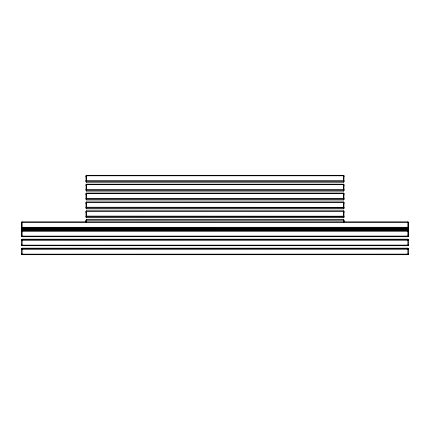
<?xml version="1.0" encoding="UTF-8"?>
<svg xmlns="http://www.w3.org/2000/svg" width="430" height="430" viewBox="0 0 430 430"><rect width="100%" height="100%" fill="white"/><g stroke="black" fill="none" stroke-linecap="round" stroke-linejoin="round"><path stroke-width="0.64" d="M22.14 227.287L408.317 227.271L407.968 227.255M22.14 236.156L408.108 236.124L408.5 236.07L408.419 222.466M22.14 245.154L407.946 245.121L408.5 245.068L408.5 239.822A0.645 0.645 0 0 0 407.855 239.182L22.145 239.182A0.645 0.645 0 0 0 21.5 239.822L21.5 245.068L22.145 245.121L21.586 245.095M22.14 254.151L407.946 254.119L408.5 254.06L408.5 248.82A0.645 0.645 0 0 0 407.855 248.174L22.145 248.174A0.645 0.645 0 0 0 21.5 248.82L21.5 254.06L22.145 254.119L21.586 254.087M86.64 216.107L344 216.199A0.645 0.634 0 0 1 343.355 216.833L86.645 216.833A0.645 0.634 0 0 1 86 216.199L86.645 216.08L86.086 216.139M21.586 240.273L22.032 240.3L21.5 240.246A0.645 0.645 0 0 1 22.145 239.607L407.855 239.607A0.645 0.645 0 0 1 408.5 240.246L22.113 240.295M21.586 249.271L22.032 249.298L21.5 249.244A0.645 0.645 0 0 1 22.145 248.599L407.855 248.599A0.645 0.645 0 0 1 408.5 249.244L22.145 249.298M86.618 180.595L344 180.691A0.645 0.634 0 0 1 343.355 181.326L86.645 181.326A0.645 0.634 0 0 1 86 180.691L86.645 180.573L86.086 180.632M86.618 189.469L344 189.571A0.645 0.634 0 0 1 343.355 190.205L86.645 190.205A0.645 0.634 0 0 1 86 189.571L86.645 189.453L86.086 189.512M86.618 198.343L344 198.445A0.645 0.634 0 0 1 343.355 199.079L86.645 199.079A0.645 0.634 0 0 1 86 198.445L86.645 198.327L86.086 198.386M86.618 207.222L344 207.319A0.645 0.634 0 0 1 343.355 207.953L86.645 207.953A0.645 0.634 0 0 1 86 207.319L86.645 207.201L86.086 207.26M343.93 181.637L344 175.94L343.366 175.789L86.629 175.789M343.962 190.501L344 184.814L343.425 184.696L86.645 184.696M343.941 199.386L344 193.688L343.425 193.57L86.645 193.57M343.93 208.265L344 202.568L343.425 202.449L86.645 202.449M343.93 217.139L344 211.442L343.425 211.323L86.645 211.323M344 222.1L344 220.316L343.355 220.198L86.645 220.198M407.882 249.282L408.414 249.271M343.382 184.68L343.769 184.723M343.382 193.554L343.914 193.629M343.382 202.433L343.914 202.508M343.382 211.307L343.914 211.383M343.382 220.181L343.914 220.257M407.882 240.284L408.414 240.273M343.377 175.795L343.914 175.881M344 181.584L343.989 181.605A0.645 0.634 0 0 1 343.355 182.218L86.645 182.218A0.645 0.634 0 0 1 86 181.584L86 175.94L86.505 175.822L86.086 175.881M344 190.458L343.989 190.479A0.645 0.634 0 0 1 343.355 191.092L86.645 191.092A0.645 0.634 0 0 1 86 190.458L86.183 184.733M344 199.337L343.989 199.353A0.645 0.634 0 0 1 343.355 199.971L86.645 199.971A0.645 0.634 0 0 1 86 199.337L86.011 193.672A0.645 0.634 0 0 1 86.645 193.054L343.355 193.054A0.645 0.634 0 0 1 344 193.688M344 208.211L343.989 208.233A0.645 0.634 0 0 1 343.355 208.846L86.645 208.846A0.645 0.634 0 0 1 86 208.211L86.011 202.546A0.645 0.634 0 0 1 86.645 201.933L343.355 201.933A0.645 0.634 0 0 1 344 202.568M344 217.085L343.989 217.107A0.645 0.634 0 0 1 343.355 217.72L86.645 217.72A0.645 0.634 0 0 1 86 217.085L86.011 211.42A0.645 0.634 0 0 1 86.645 210.807L343.355 210.807A0.645 0.634 0 0 1 344 211.442M86 222.1L86.011 220.3A0.645 0.634 0 0 1 86.645 219.682L343.355 219.682A0.645 0.634 0 0 1 344 220.316M408.5 236.07A0.645 0.645 0 0 1 407.855 236.715L22.145 236.715A0.645 0.645 0 0 1 21.5 236.07L21.5 222.493L21.914 222.439L408.285 222.45A0.645 0.645 0 0 1 408.5 222.917L408.419 222.944M408.269 227.561A0.645 0.645 0 0 1 408.5 228.05L408.5 228.104A0.645 0.645 0 0 1 407.855 228.749L22.145 228.749A0.645 0.645 0 0 1 21.5 228.104L21.511 228.045A0.645 0.645 0 0 1 21.731 227.561M86.011 193.672L86.505 193.575L86.086 193.629M86.011 202.546L86.505 202.449L86.086 202.508M86.011 211.42L86.505 211.329L86.086 211.383M86.011 220.3L86.505 220.203L86.07 220.262M343.93 185.76L344 185.706A0.645 0.634 0 0 0 343.769 185.217M343.93 194.634L344 194.58A0.645 0.634 0 0 0 343.769 194.097M343.93 203.508L344 203.454A0.645 0.634 0 0 0 343.769 202.971M343.93 212.388L344 212.334A0.645 0.634 0 0 0 343.769 211.845M343.93 221.262L344 221.208A0.645 0.634 0 0 0 343.769 220.724M407.887 231.302L408.489 231.259L22.118 231.297M343.941 176.88L344 176.827A0.645 0.634 0 0 0 343.769 176.343M407.887 222.428L408.269 222.45M21.586 223.256L21.511 223.277A0.645 0.645 0 0 1 21.731 222.794M21.586 224.051L21.511 224.073A0.645 0.645 0 0 1 21.731 223.589M21.586 225.331L21.5 225.298A0.645 0.645 0 0 1 21.731 224.809L21.511 224.863A0.645 0.645 0 0 1 21.731 224.385M21.586 226.916L21.5 226.889A0.645 0.645 0 0 1 21.731 226.395L21.5 226.465A0.645 0.645 0 0 1 21.731 225.97M21.651 227.223L21.511 227.25A0.645 0.645 0 0 1 21.731 226.766M21.586 229.663L22.032 229.636L21.511 229.684A0.645 0.645 0 0 0 22.145 230.335M21.586 230.458L21.5 230.491A0.645 0.645 0 0 0 21.731 230.98L21.715 230.958M21.586 232.049L21.511 232.066A0.645 0.645 0 0 0 21.731 232.571M21.586 232.845L21.511 232.861A0.645 0.645 0 0 0 21.731 233.366L21.715 233.339M408.419 223.74L408.5 223.713A0.645 0.645 0 0 0 408.269 223.218M408.419 224.535L408.5 224.508A0.645 0.645 0 0 0 408.269 224.014M408.419 225.331L408.5 225.298A0.645 0.645 0 0 0 408.269 224.809L408.5 224.874A0.645 0.645 0 0 0 408.269 224.385M408.419 226.916L408.5 226.889A0.645 0.645 0 0 0 408.269 226.395L408.5 226.465A0.645 0.645 0 0 0 408.269 225.97M21.731 227.986A0.645 0.645 0 0 0 21.5 228.48A0.645 0.645 0 0 0 22.145 229.174L407.855 229.174A0.645 0.645 0 0 0 408.5 228.529L408.489 228.486A0.645 0.645 0 0 0 408.269 227.986M408.419 230.147L408.5 230.12A0.645 0.645 0 0 1 408.151 230.69M408.317 230.953L408.5 230.915A0.645 0.645 0 0 1 408.269 231.404M408.419 231.738L408.5 231.711A0.645 0.645 0 0 1 408.269 232.2M408.419 232.533L408.5 232.501A0.645 0.645 0 0 1 408.269 232.995M408.419 233.323L408.5 233.297A0.645 0.645 0 0 1 408.269 233.791M21.586 230.802L21.5 230.829A0.645 0.645 0 0 1 22.145 230.184L407.855 230.184A0.645 0.645 0 0 1 408.5 230.829L408.419 230.802M21.586 235.619L21.511 235.64A0.645 0.645 0 0 0 21.731 236.14M21.586 244.616L21.511 244.632A0.645 0.645 0 0 0 21.731 245.138M21.586 253.609L21.511 253.63A0.645 0.645 0 0 0 21.731 254.13M99.459 229.04L99.094 228.91L100.287 229.013M99.126 228.905C101.835 229.056 98.481 228.378 100.152 229.233M212.253 228.894L211.151 228.948L212.372 229.007M86.086 184.755L86.505 184.701L86.215 184.728M99.26 229.212L100.152 229.212M211.329 229.212L212.221 229.212M211.178 229.007L212.296 228.83L212.028 228.862M211.237 229.018L212.06 228.937L211.952 229.281M211.426 228.814C212.302 229.351 211.904 228.996 211.522 228.862M99.249 229.029L99.964 228.808M21.581 226.121L21.5 226.094A0.645 0.645 0 0 1 21.731 225.605L21.511 225.659A0.645 0.645 0 0 1 21.731 225.175M21.581 233.641L21.511 233.657A0.645 0.645 0 0 0 21.731 234.156L21.715 234.135M408.43 226.121L408.5 226.094A0.645 0.645 0 0 0 408.269 225.605L408.5 225.669A0.645 0.645 0 0 0 408.269 225.175M408.43 234.119L408.5 234.092A0.645 0.645 0 0 1 408.269 234.587M99.126 228.964C101.233 228.378 98.615 229.324 100.077 229.244M99.706 229.281C99.857 227.76 99.653 229.599 99.609 229.281M212.151 229.195L211.49 228.98M21.597 227.228L21.511 227.303A0.645 0.645 0 0 0 22.145 227.954L407.855 227.954A0.645 0.645 0 0 0 408.5 227.309L408.366 227.223M408.403 230.942L408.269 230.958A0.645 0.645 0 0 0 408.5 230.491L408.419 230.458M99.357 228.814L99.583 228.873M21.586 222.466L22.145 222.434M408.414 236.097L407.887 236.129M408.414 245.095L407.855 245.121M408.414 254.087L407.855 254.119M99.873 228.921L99.427 228.937L99.894 228.986M211.662 229.228C211.716 229.109 211.888 228.738 211.872 228.986M211.404 229.195L212.028 228.808M21.715 227.217L21.731 227.217A0.645 0.645 0 0 0 22.145 228.378L407.855 228.378A0.645 0.645 0 0 0 408.269 227.244L408.317 227.217M211.297 228.948L211.829 228.916M408.317 234.13L408.269 234.135A0.645 0.645 0 0 0 408.5 233.667L408.43 233.641M99.497 229.04L99.76 228.825M99.862 228.83L99.728 228.916M99.282 228.943L99.792 228.986M211.721 229.26C211.528 228.303 212.183 229.029 211.684 228.755M211.71 228.873L211.415 228.943L211.678 229.045M99.448 228.937L99.561 229.281M100.082 229.195L99.583 229.045M99.583 228.932L99.873 228.986M86 175.94A0.645 0.634 0 0 1 86.645 175.306L343.355 175.306A0.645 0.634 0 0 1 344 175.94M86 184.814A0.645 0.634 0 0 1 86.645 184.18L343.355 184.18A0.645 0.634 0 0 1 344 184.814M21.5 222.493A0.645 0.645 0 0 1 22.145 221.848L407.855 221.848A0.645 0.645 0 0 1 408.5 222.493M21.731 228.835A0.645 0.645 0 0 0 22.145 229.969L407.855 229.969A0.645 0.645 0 0 0 408.269 228.835L408.349 228.862M22.145 230.609L407.855 230.609M22.145 236.29L407.855 236.29M21.5 245.068A0.645 0.645 0 0 0 22.145 245.707L407.855 245.707A0.645 0.645 0 0 0 408.5 245.068M21.5 254.06A0.645 0.645 0 0 0 22.145 254.705L407.855 254.705A0.645 0.645 0 0 0 408.5 254.06M343.355 180.573L343.914 180.632M343.355 189.453L343.914 189.512M343.355 198.327L343.914 198.386M343.355 207.201L343.914 207.26M343.36 216.107L343.914 216.139M211.7 228.948L211.99 228.932M408.414 223.256L408.5 223.288A0.645 0.645 0 0 0 408.269 222.794M408.414 224.051L408.5 224.078A0.645 0.645 0 0 0 408.269 223.589M408.414 229.663L408.5 229.695A0.645 0.645 0 0 1 407.855 230.335M408.414 232.049L408.5 232.076A0.645 0.645 0 0 1 408.269 232.571M408.414 232.845L408.5 232.872A0.645 0.645 0 0 1 408.269 233.366M408.414 235.619L408.5 235.645A0.645 0.645 0 0 1 408.269 236.14M408.414 244.616L408.5 244.643A0.645 0.645 0 0 1 408.269 245.138M408.414 253.609L408.5 253.641A0.645 0.645 0 0 1 408.269 254.13M21.581 222.944L21.511 222.928A0.645 0.645 0 0 1 21.731 222.423M21.581 223.74L21.511 223.724A0.645 0.645 0 0 1 21.731 223.218M21.581 224.535L21.5 224.508A0.645 0.645 0 0 1 21.731 224.014M21.581 230.147L21.511 230.131A0.645 0.645 0 0 0 21.849 230.69M21.581 230.942L21.511 230.926A0.645 0.645 0 0 0 21.731 231.404M21.581 231.738L21.511 231.716A0.645 0.645 0 0 0 21.731 232.2M21.581 232.533L21.511 232.512A0.645 0.645 0 0 0 21.731 232.995M21.581 233.323L21.511 233.307A0.645 0.645 0 0 0 21.731 233.791M21.586 234.119L21.511 234.103A0.645 0.645 0 0 0 21.731 234.587M21.581 236.097L22.005 236.124L21.511 236.081M408.419 227.233L408.5 227.26A0.645 0.645 0 0 0 408.269 226.766M343.377 181.723L343.866 181.653L343.36 181.734M86.07 176.88L86.505 176.945L86.011 176.848A0.645 0.634 0 0 1 86.231 176.343M86.07 185.76L86.505 185.819L86.011 185.728A0.645 0.634 0 0 1 86.425 185.11M86.07 194.634L86.505 194.699L86.011 194.602A0.645 0.634 0 0 1 86.231 194.097M86.07 203.508L86.505 203.573L86.011 203.476A0.645 0.634 0 0 1 86.231 202.971M86.07 212.388L86.505 212.447L86 212.334A0.645 0.634 0 0 1 86.328 211.78M86.07 221.262L86.505 221.326L86 221.208A0.645 0.634 0 0 1 86.231 220.724M86.07 181.637L86.505 181.702L86.011 181.605M407.855 221.848L407.855 236.715M407.855 239.182L407.855 245.707M407.855 248.174L407.855 254.705M343.355 175.306L343.355 182.218M343.355 184.18L343.355 191.092M343.355 193.054L343.355 199.971M343.355 201.933L343.355 208.846M343.355 210.807L343.355 217.72M343.355 219.682L343.355 221.982M86.645 175.306L86.645 182.218M86.645 184.185L86.645 191.092M86.645 193.054L86.645 199.971M86.645 201.933L86.645 208.846M86.645 210.813L86.645 217.72M86.645 219.682L86.645 221.982M22.145 221.848L22.145 229.969M22.145 230.184L22.145 236.715M22.145 239.182L22.145 245.707M22.145 248.174L22.145 254.705M408.269 228.405A0.645 0.645 0 0 1 407.855 229.545L22.145 229.539A0.645 0.645 0 0 1 21.731 228.405M407.855 230.641A0.645 0.645 0 0 1 408.269 231.775M21.731 231.775A0.645 0.645 0 0 1 22.145 230.641M21.511 231.275L22.005 231.308L21.511 231.259M21.699 227.271L22.005 227.255L21.731 227.266M407.877 229.636L408.285 229.652L407.882 229.658"/></g></svg>
